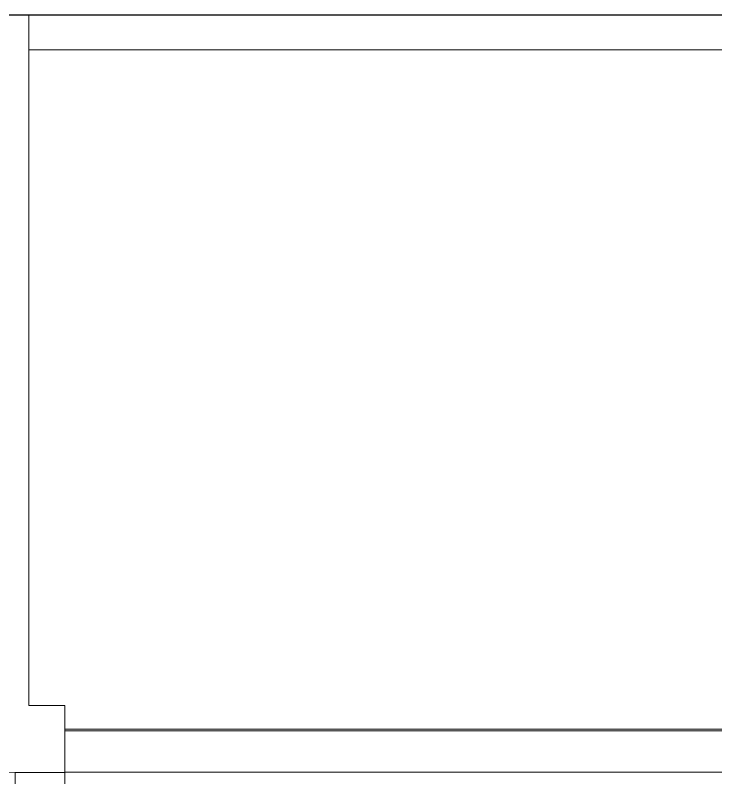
# Model space of a CAD drawing. Extents: x 5031545 to 5313844, y -886381 to -283477.
# Drawn here: x 5092772.8 to 5092892.9, y -848574.1 to -848443.3 of the extents above; entities that cross this region are included whole.
import ezdxf

# ---------------------------------------------------------------- set-up
doc = ezdxf.new("R2010")
doc.units = 0
doc.header["$LTSCALE"] = 1000
doc.header["$MEASUREMENT"] = 0
doc.layers.get('0').update_dxf_attribs({"linetype": 'CONTINUOUS'})
doc.layers.add('平面-空调预留孔', color=252, linetype='CONTINUOUS', lineweight=15)
doc.layers.add('看线', color=185, linetype='CONTINUOUS')

# ---------------------------------------------------------------- blocks, each defined once
blk = doc.blocks.new('gdgdgdrgdfsfs')
at = {"layer": '平面-空调预留孔', "color": 252}
for p, q in [((701373.32, 763967.56), (701455.02, 763967.56)), ((701455.02, 763967.56), (701455.02, 763849.22)), ((703030.02, 763961.62), (701455.02, 763961.62)), ((701455.02, 763849.22), (701461.18, 763849.22)), ((701461.18, 763849.22), (701461.18, 763834.7)), ((703023.86, 763845.19), (701461.18, 763845.19)), ((703023.86, 763844.89), (701461.18, 763844.89)), ((701461.18, 763837.76), (701452.7, 763837.76)), ((701452.7, 763837.76), (701452.7, 763664.59)), ((703023.86, 763837.79), (701461.18, 763837.79))]:
    blk.add_line(p, q, dxfattribs=at)
for points, knots in [([(701452.7, 763837.76), (701446.39, 763837.76), (701433.77, 763838.4), (701414.96, 763841.25), (701402.57, 763844.4), (701396.44, 763846.29)], [0, 0, 0, 0, 24.255247, 48.50244, 72.728, 72.728, 72.728, 72.728]), ([(701396.44, 763843.22), (701402.57, 763841.33), (701414.96, 763838.18), (701433.77, 763835.33), (701446.39, 763834.7), (701452.7, 763834.7)], [0, 0, 0, 0, 24.225112, 48.471236, 72.728, 72.728, 72.728, 72.728])]:
    blk.add_open_spline(points, degree=3, knots=knots, dxfattribs=at)
blk = doc.blocks.new('A$C547B2CCF')
at = {"layer": '看线', "color": 252, "ltscale": 0.5}
blk.add_lwpolyline([(20749.98, 1750), (16250, 1749.99)], dxfattribs=at)
at = {"layer": '平面-空调预留孔', "color": 252}
blk.add_blockref('gdgdgdrgdfsfs', (-684992.52, -762217.56), dxfattribs=at)

msp = doc.modelspace()

# ---------------------------------------------------------------- block references
at = {"color": 2}
msp.add_blockref('A$C547B2CCF', (5076312.57, -850193.34), dxfattribs=at)

doc.saveas('drawing.dxf')
